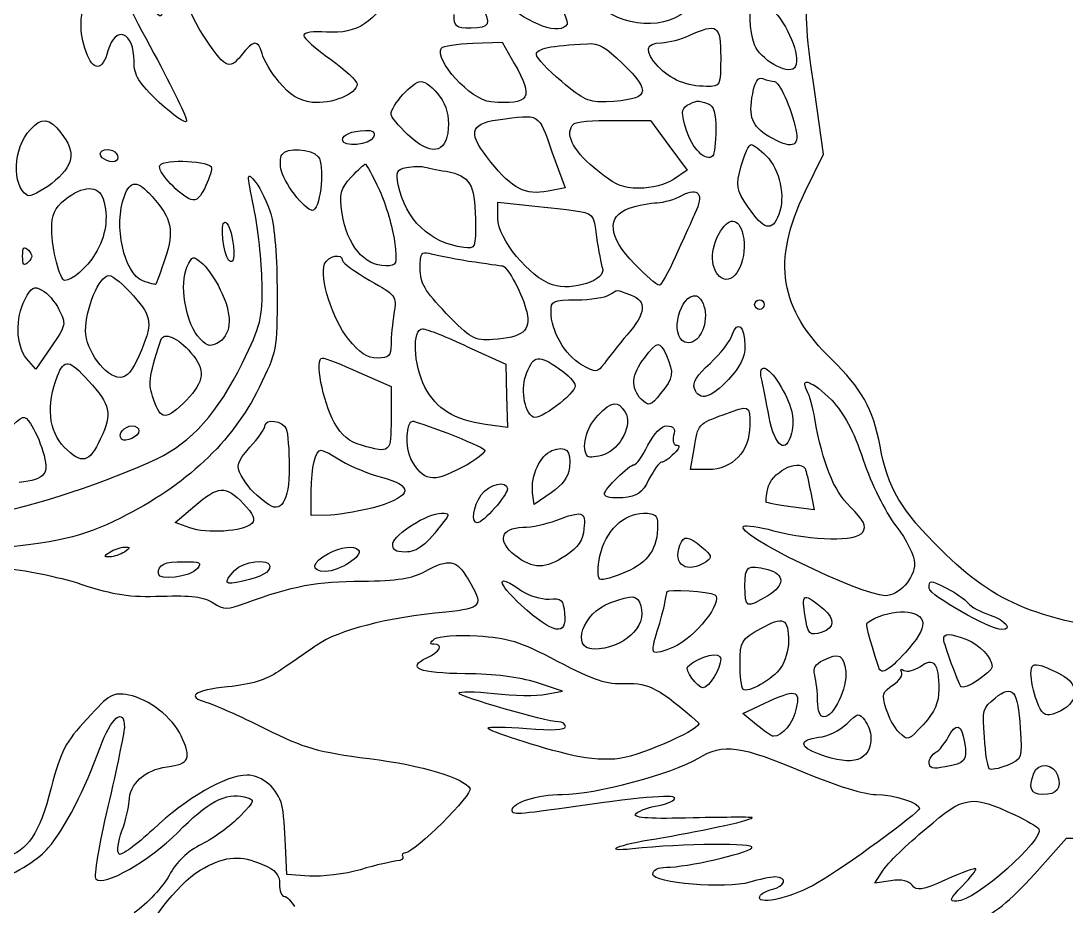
# Model space of a CAD drawing. Extents: x 5 to 315, y 92 to 398.
# Drawn here: x 63.4 to 124.2, y 142.5 to 194 of the extents above; entities that cross this region are included whole.
import ezdxf

# ---------------------------------------------------------------- set-up
doc = ezdxf.new("R2010")
doc.units = 0
doc.layers.get('0').update_dxf_attribs({"linetype": 'CONTINUOUS'})

msp = doc.modelspace()

# ---------------------------------------------------------------- linework, layer by layer
at = {"color": 7}
for points in [[(89.718444, 192.659), (91.411778, 192.715444), (92.117333, 191.473667), (92.117333, 191.473667)], [(104.14, 191.840556), (104.14, 191.840556)], [(98.410889, 191.501889), (98.410889, 191.501889)], [(107.272667, 190.429444), (107.272667, 190.429444)], [(87.771111, 189.582778), (87.771111, 189.582778)], [(103.406222, 189.131222), (103.406222, 189.131222)], [(97.902889, 188.171667), (100.047778, 188.171667), (101.120222, 186.704111), (101.120222, 186.704111)], [(65.729556, 187.437889), (65.729556, 187.437889)], [(83.932889, 187.183889), (83.932889, 187.183889)], [(68.975111, 186.224333), (68.975111, 186.224333)], [(94.318667, 186.337222), (95.080667, 184.248778), (94.092889, 184.051222)], [(94.318667, 186.337222), (94.318667, 186.337222)], [(101.120222, 186.704111), (102.192667, 185.264778), (101.402444, 184.728556)], [(80.715556, 186.055), (80.715556, 186.055)], [(106.792889, 186.111444), (106.792889, 186.111444)], [(74.506667, 185.405889), (74.506667, 185.405889)], [(88.166222, 185.208333), (88.166222, 185.208333)], [(84.271556, 184.107667), (84.271556, 184.107667)], [(68.184889, 183.599667), (68.184889, 183.599667)], [(71.035333, 183.740778), (71.035333, 183.740778)], [(91.157778, 182.470778), (91.157778, 183.402111), (92.794667, 183.232778)], [(77.949778, 182.724778), (77.949778, 182.724778)], [(95.560444, 182.922333), (95.560444, 182.922333)], [(102.644222, 182.753), (102.644222, 182.753)], [(105.438222, 181.511222), (105.438222, 181.511222)], [(75.720222, 181.200778), (75.720222, 181.200778)], [(63.838667, 179.930778), (63.838667, 179.930778)], [(82.126667, 180.015444), (82.126667, 180.015444)], [(89.464444, 179.987222), (89.464444, 179.987222)], [(69.962889, 177.955222), (69.962889, 177.955222)], [(75.127556, 178.068111), (75.127556, 178.068111)], [(98.890667, 178.011667), (98.890667, 178.011667)], [(65.616667, 177.165), (65.616667, 177.165)], [(106.68, 177.447222), (106.68, 177.447222)], [(103.236889, 177.023889), (103.236889, 177.023889)], [(65.165111, 174.991889), (64.262, 173.693667), (63.725778, 174.314556)], [(73.293111, 174.653222), (73.293111, 174.653222)], [(89.408, 174.991889), (91.637556, 173.975889), (91.665778, 172.141444), (91.722222, 170.307), (90.452222, 170.476333)], [(89.408, 174.991889), (89.408, 174.991889)], [(105.551111, 175.048333), (105.551111, 175.048333)], [(100.979111, 174.483889), (100.979111, 174.483889)], [(83.086222, 173.496111), (84.948889, 172.677667), (84.948889, 170.815)], [(83.086222, 173.496111), (83.086222, 173.496111)], [(94.742, 173.721889), (94.742, 173.721889)], [(67.338222, 173.016333), (67.338222, 173.016333)], [(107.526667, 172.875222), (107.526667, 172.875222)], [(110.602889, 171.887444), (110.602889, 171.887444)], [(98.580222, 171.181889), (98.580222, 171.181889)], [(105.833333, 170.419889), (105.833333, 170.419889)], [(70.273333, 170.109444), (70.273333, 170.109444)], [(78.852889, 170.222333), (78.852889, 170.222333)], [(88.250889, 169.968333), (88.250889, 169.968333)], [(101.402444, 169.827222), (101.402444, 169.827222)], [(64.685333, 168.895889), (64.685333, 168.895889)], [(103.434444, 167.851667), (102.390222, 167.851667), (102.587778, 169.065222)], [(82.070222, 168.359667), (82.070222, 168.359667)], [(95.334667, 167.964556), (95.334667, 167.964556)], [(109.050667, 167.908111), (109.050667, 167.908111)], [(91.722222, 166.722778), (91.722222, 166.722778)], [(81.421111, 165.198778), (80.292222, 165.170556), (80.292222, 166.581667)], [(94.262222, 166.497), (93.274444, 165.819667), (93.189778, 166.497)], [(109.361111, 166.609889), (109.586889, 165.509222), (108.232222, 165.678556)], [(73.236667, 164.465), (72.39, 164.775444), (73.518889, 165.735)], [(76.341111, 165.876111), (76.341111, 165.876111)], [(88.025111, 164.831889), (88.025111, 164.831889)], [(96.181333, 164.408556), (96.181333, 164.408556)], [(100.471111, 164.634333), (100.471111, 164.634333)], [(83.058, 163.166778), (83.058, 163.166778)], [(103.039333, 163.336111), (103.039333, 163.336111)], [(69.426667, 163.053889), (69.426667, 163.053889)], [(73.688222, 162.094333), (73.688222, 162.094333)], [(77.893333, 162.235444), (77.893333, 162.235444)], [(106.877556, 162.037889), (106.877556, 162.037889)], [(89.436222, 161.473444), (89.436222, 161.473444)], [(92.540667, 160.796111), (92.540667, 160.796111)], [(117.319778, 160.937222), (117.319778, 160.937222)], [(103.801333, 160.570333), (103.801333, 160.570333)], [(99.483333, 159.921222), (99.483333, 159.921222)], [(110.151333, 159.723667), (110.151333, 159.723667)], [(115.880444, 159.046333), (115.880444, 159.046333)], [(108.091111, 157.832778), (108.091111, 157.832778)], [(118.420444, 157.973889), (118.420444, 157.973889)], [(94.629111, 156.703889), (94.629111, 156.703889)], [(104.14, 156.845), (104.14, 156.845)], [(111.421333, 156.111222), (111.421333, 156.111222)], [(124.121333, 155.829), (124.121333, 155.829)], [(93.98, 154.784778), (94.939556, 154.954111), (93.415556, 155.462111)], [(116.84, 155.067), (116.84, 155.067)], [(106.228444, 153.006778), (105.438222, 153.655889), (106.68, 154.248556)], [(108.542667, 153.966333), (108.542667, 153.966333)], [(121.581333, 152.809222), (121.581333, 152.809222)], [(112.888889, 152.301222), (112.888889, 152.301222)], [(118.335778, 151.990778), (118.335778, 151.990778)], [(109.050667, 150.212778), (109.050667, 150.212778)], [(123.754444, 150.071667), (123.754444, 150.071667)], [(121.270889, 147.757444), (121.270889, 147.757444)], [(80.207556, 144.201444), (78.881111, 144.286111), (78.796444, 145.979444)], [(77.47, 144.878778), (77.47, 144.878778)], [(114.046, 143.919222), (113.114667, 143.778111), (113.594444, 144.540111)]]:
    msp.add_lwpolyline(points, dxfattribs=at)
at = {"color": 1}
for points in [[(109.050667, 184.023), (110.123111, 186.196111), (109.615111, 189.808556)], [(122.399778, 144.314333), (124.262444, 146.402778), (126.322667, 146.402778)]]:
    msp.add_lwpolyline(points, dxfattribs=at)
at = {"color": 7}
for points in [[(67.564, 202.847222), (67.761556, 199.093667), (68.467111, 196.920556), (71.148222, 192.066333)], [(73.970444, 193.195222), (72.982667, 194.747444), (72.136, 197.118111), (70.837778, 201.859444)], [(70.978889, 197.089889), (71.825556, 194.493444), (71.825556, 193.533889), (71.007111, 194.803889)], [(67.197111, 192.151), (66.773778, 193.336333), (66.802, 194.239444), (67.31, 195.876333)], [(85.09, 195.876333), (84.017556, 193.872556), (83.001556, 193.195222), (81.195333, 193.308111)], [(94.488, 195.453), (94.939556, 194.634556), (95.278222, 193.872556), (95.193556, 193.759667)], [(90.198222, 194.916778), (90.790889, 193.759667), (90.706222, 193.533889), (89.605556, 193.533889)], [(95.193556, 193.759667), (94.826667, 193.082333), (92.992222, 193.731444), (91.524667, 195.057889)], [(106.115556, 192.574333), (105.805111, 193.392778), (105.748667, 194.775667), (106.030889, 195.029667)], [(89.605556, 193.533889), (88.702444, 193.533889), (88.617778, 193.618556), (88.617778, 194.324111)], [(107.300889, 194.465222), (108.175778, 193.505667), (108.853111, 191.643), (108.429778, 191.219667)], [(69.991111, 191.586556), (69.991111, 193.336333), (68.918667, 193.759667), (68.467111, 192.207444)], [(102.305556, 193.110556), (103.942444, 193.844333), (104.14, 193.731444), (104.14, 191.840556)], [(76.228222, 191.953444), (75.522667, 191.050333), (75.240444, 191.219667), (73.970444, 193.195222)], [(81.195333, 193.308111), (80.433333, 193.364556), (79.868889, 193.279889), (79.868889, 193.110556)], [(79.868889, 193.110556), (79.868889, 192.969444), (80.574444, 192.320333), (81.421111, 191.727667)], [(100.696889, 192.687222), (101.120222, 192.715444), (101.854, 192.884778), (102.305556, 193.110556)], [(77.441778, 192.066333), (77.216, 192.884778), (76.933778, 192.856556), (76.228222, 191.953444)], [(90.762667, 189.244111), (89.577333, 189.357), (87.460667, 191.671222), (87.884, 192.376778)], [(87.884, 192.376778), (87.968667, 192.489667), (88.787111, 192.630778), (89.718444, 192.659)], [(93.415556, 192.009889), (93.415556, 192.348556), (94.205778, 192.517889), (96.378889, 192.630778)], [(96.378889, 192.630778), (96.999778, 192.687222), (97.479556, 192.405), (98.410889, 191.501889)], [(100.499333, 191.304333), (99.680889, 192.179222), (99.737333, 192.687222), (100.696889, 192.687222)], [(108.429778, 191.219667), (108.006444, 190.796333), (106.426, 191.727667), (106.115556, 192.574333)], [(68.467111, 192.207444), (68.156667, 191.022111), (67.592222, 191.022111), (67.197111, 192.151)], [(71.148222, 192.066333), (72.220667, 190.062556), (73.095556, 188.284556), (73.039111, 188.115222)], [(78.429556, 190.401222), (77.978, 190.965667), (77.526444, 191.699444), (77.441778, 192.066333)], [(81.421111, 191.727667), (82.267778, 191.106778), (82.973333, 190.485889), (82.973333, 190.288333)], [(94.883111, 190.429444), (94.064667, 191.106778), (93.415556, 191.812333), (93.415556, 192.009889)], [(104.14, 191.840556), (104.14, 190.147222), (104.14, 190.147222), (103.321556, 190.147222)], [(71.458667, 189.215889), (70.245111, 190.373), (69.991111, 190.768111), (69.991111, 191.586556)], [(92.117333, 191.473667), (93.302667, 189.498111), (93.020444, 189.046556), (90.762667, 189.244111)], [(98.410889, 191.501889), (100.160667, 189.780333), (100.019556, 189.385222), (97.479556, 189.244111)], [(103.321556, 190.147222), (102.192667, 190.147222), (101.204889, 190.542333), (100.499333, 191.304333)], [(106.002667, 189.723889), (106.143778, 190.457667), (106.313111, 190.711667), (106.595333, 190.598778)], [(106.595333, 190.598778), (106.821111, 190.514111), (107.131556, 190.429444), (107.272667, 190.429444)], [(80.348667, 189.215889), (79.558444, 189.328778), (79.078667, 189.639222), (78.429556, 190.401222)], [(82.973333, 190.288333), (82.973333, 189.695667), (81.477556, 189.103), (80.348667, 189.215889)], [(84.948889, 188.510333), (84.948889, 189.046556), (86.218889, 190.429444), (86.670444, 190.429444)], [(86.670444, 190.429444), (86.952667, 190.429444), (87.432444, 190.062556), (87.771111, 189.582778)], [(97.479556, 189.244111), (96.491778, 189.215889), (96.124889, 189.357), (94.883111, 190.429444)], [(107.272667, 190.429444), (107.554889, 190.429444), (108.232222, 188.933667), (108.514444, 187.635444)], [(87.771111, 189.582778), (88.194444, 188.990111), (88.335556, 188.425667), (88.279111, 187.691889)], [(102.192667, 189.046556), (102.672444, 189.328778), (102.813556, 189.357), (103.406222, 189.131222)], [(106.934, 187.240333), (105.946222, 187.833), (105.748667, 188.369222), (106.002667, 189.723889)], [(73.039111, 188.115222), (72.982667, 187.974111), (72.277111, 188.453889), (71.458667, 189.215889)], [(91.157778, 188.199889), (93.669556, 188.538556), (93.500222, 188.651444), (94.318667, 186.337222)], [(102.136222, 187.635444), (101.825778, 188.595), (101.854, 188.820778), (102.192667, 189.046556)], [(103.406222, 189.131222), (103.744889, 189.018333), (103.857778, 188.566778), (103.857778, 187.635444)], [(63.951556, 187.635444), (64.600667, 188.369222), (65.052222, 188.312778), (65.729556, 187.437889)], [(85.908444, 187.353222), (85.372222, 187.861222), (84.948889, 188.397444), (84.948889, 188.510333)], [(90.762667, 185.744556), (89.408, 187.381444), (89.492667, 187.974111), (91.157778, 188.199889)], [(95.588667, 187.974111), (95.673333, 188.087), (96.717556, 188.171667), (97.902889, 188.171667)], [(63.782222, 183.797222), (62.850889, 184.389889), (62.935556, 186.534778), (63.951556, 187.635444)], [(65.729556, 187.437889), (66.632667, 186.309), (66.491556, 185.518778), (65.193333, 184.502778)], [(82.126667, 187.014556), (82.126667, 187.353222), (82.634667, 187.550778), (83.453111, 187.579)], [(83.453111, 187.579), (83.904667, 187.607222), (84.045778, 187.494333), (83.932889, 187.183889)], [(88.279111, 187.691889), (88.166222, 186.196111), (87.234889, 186.083222), (85.908444, 187.353222)], [(96.774, 185.405889), (95.475778, 186.478333), (95.052444, 187.437889), (95.588667, 187.974111)], [(103.688444, 186.111444), (103.293333, 185.716333), (102.446667, 186.534778), (102.136222, 187.635444)], [(103.857778, 187.635444), (103.857778, 186.901667), (103.773111, 186.196111), (103.688444, 186.111444)], [(108.514444, 187.635444), (108.740222, 186.591222), (108.260444, 186.478333), (106.934, 187.240333)], [(83.932889, 187.183889), (83.735333, 186.732333), (82.126667, 186.591222), (82.126667, 187.014556)], [(68.015556, 186.224333), (68.015556, 186.534778), (68.777556, 186.563), (68.975111, 186.224333)], [(68.975111, 185.829222), (68.749333, 185.603444), (68.015556, 185.913889), (68.015556, 186.224333)], [(68.975111, 186.224333), (69.059778, 186.111444), (69.059778, 185.913889), (68.975111, 185.829222)], [(78.598889, 186.167889), (78.852889, 186.619444), (80.320444, 186.534778), (80.715556, 186.055)], [(105.325333, 185.518778), (105.522889, 186.196111), (105.776889, 186.760556), (105.918, 186.760556)], [(105.918, 186.760556), (106.030889, 186.760556), (106.426, 186.478333), (106.792889, 186.111444)], [(71.486889, 185.547), (71.740889, 185.942111), (74.506667, 185.829222), (74.506667, 185.405889)], [(78.570667, 185.208333), (78.486, 185.575222), (78.486, 186.026778), (78.598889, 186.167889)], [(80.715556, 186.055), (81.082444, 185.603444), (80.884889, 183.232778), (80.433333, 182.950556)], [(82.634667, 184.869667), (83.029778, 185.293), (83.396667, 185.631667), (83.453111, 185.631667)], [(83.453111, 185.631667), (83.509556, 185.631667), (83.876444, 184.954333), (84.271556, 184.107667)], [(94.092889, 184.051222), (92.766444, 183.797222), (92.004444, 184.192333), (90.762667, 185.744556)], [(106.792889, 186.111444), (107.583111, 185.321222), (107.921778, 183.712556), (107.526667, 182.696556)], [(73.152, 183.627889), (72.418222, 184.023), (71.317556, 185.264778), (71.486889, 185.547)], [(74.506667, 185.405889), (74.506667, 185.208333), (74.309111, 184.672111), (74.083333, 184.192333)], [(76.962, 183.091667), (76.538667, 185.180111), (76.538667, 185.208333), (77.074889, 184.559222)], [(80.433333, 182.950556), (80.122889, 182.753), (78.796444, 184.361667), (78.570667, 185.208333)], [(85.372222, 184.418111), (85.231111, 185.180111), (85.287556, 185.321222), (85.852, 185.434111)], [(85.852, 185.434111), (86.218889, 185.490556), (86.642222, 185.518778), (86.839778, 185.462333)], [(86.839778, 185.462333), (87.009111, 185.434111), (87.601778, 185.293), (88.166222, 185.208333)], [(88.166222, 185.208333), (89.549111, 184.926111), (89.831333, 184.474556), (89.859556, 182.442556)], [(99.398667, 184.220556), (98.382667, 184.220556), (97.959333, 184.418111), (96.774, 185.405889)], [(105.748667, 183.119889), (105.043111, 184.164111), (105.014889, 184.333444), (105.325333, 185.518778)], [(65.193333, 184.502778), (64.572444, 184.023), (63.923333, 183.712556), (63.782222, 183.797222)], [(65.983556, 183.571444), (66.999556, 184.389889), (67.930889, 184.418111), (68.184889, 183.599667)], [(69.426667, 183.769), (69.765333, 184.700333), (70.188667, 184.700333), (71.035333, 183.740778)], [(77.074889, 184.559222), (77.357111, 184.192333), (77.752222, 183.345667), (77.949778, 182.724778)], [(82.098444, 182.753), (81.929111, 183.938333), (81.985556, 184.164111), (82.634667, 184.869667)], [(89.182222, 180.777444), (87.206667, 181.031444), (85.795556, 182.386111), (85.372222, 184.418111)], [(101.402444, 184.728556), (100.950889, 184.446333), (100.104222, 184.220556), (99.398667, 184.220556)], [(70.499111, 178.830111), (69.398444, 179.253444), (68.777556, 182.075667), (69.426667, 183.769)], [(74.083333, 184.192333), (73.744667, 183.543222), (73.547111, 183.430333), (73.152, 183.627889)], [(84.271556, 184.107667), (84.666667, 183.261), (85.033556, 181.934556), (85.146444, 181.144333)], [(100.442889, 183.373889), (100.838, 183.402111), (101.487111, 183.571444), (101.882222, 183.797222)], [(101.882222, 183.797222), (102.87, 184.333444), (103.180444, 183.881889), (102.644222, 182.753)], [(65.193333, 181.793444), (65.193333, 182.696556), (65.362667, 183.063444), (65.983556, 183.571444)], [(68.184889, 183.599667), (68.523556, 182.527222), (68.354222, 181.426556), (67.733333, 180.410556)], [(71.035333, 183.740778), (72.192444, 182.442556), (72.333556, 181.765222), (71.797333, 180.156556)], [(92.794667, 183.232778), (93.669556, 183.148111), (94.939556, 183.007), (95.560444, 182.922333)], [(98.806, 183.063444), (99.314, 183.232778), (100.047778, 183.373889), (100.442889, 183.373889)], [(77.441778, 178.717222), (77.413556, 179.959), (77.216, 181.934556), (76.962, 183.091667)], [(77.949778, 182.724778), (78.175556, 182.047444), (78.316667, 180.071889), (78.316667, 178.124556)], [(84.638444, 179.705), (83.396667, 179.705), (82.380667, 180.918556), (82.098444, 182.753)], [(95.560444, 182.922333), (96.717556, 182.781222), (96.745778, 182.781222), (96.915111, 181.370111)], [(99.116444, 179.817889), (97.592444, 181.398333), (97.479556, 182.583667), (98.806, 183.063444)], [(102.644222, 182.753), (102.418444, 182.245), (101.882222, 181.087889), (101.487111, 180.213)], [(104.027111, 181.539444), (104.591556, 182.583667), (105.184222, 182.555444), (105.438222, 181.511222)], [(107.526667, 182.696556), (107.131556, 181.652333), (106.623556, 181.793444), (105.748667, 183.119889)], [(75.494444, 180.043667), (75.184, 180.354111), (74.986444, 182.245), (75.268667, 182.245)], [(75.268667, 182.245), (75.438, 182.245), (75.635556, 181.765222), (75.720222, 181.200778)], [(89.859556, 182.442556), (89.887778, 180.721), (89.859556, 180.692778), (89.182222, 180.777444)], [(94.346889, 178.604333), (93.020444, 179.027667), (91.157778, 181.285444), (91.157778, 182.470778)], [(65.955333, 178.858333), (65.673111, 178.858333), (65.193333, 180.692778), (65.193333, 181.793444)], [(96.915111, 181.370111), (97.028, 180.608111), (97.169111, 179.789667), (97.253778, 179.563889)], [(104.309333, 178.943), (103.603778, 179.225222), (103.434444, 180.467), (104.027111, 181.539444)], [(105.438222, 181.511222), (105.748667, 180.269444), (105.043111, 178.660778), (104.309333, 178.943)], [(63.5, 180.269444), (63.5, 180.805667), (63.584667, 180.862111), (63.838667, 180.608111)], [(75.720222, 181.200778), (75.889556, 180.184778), (75.804889, 179.733222), (75.494444, 180.043667)], [(85.146444, 181.144333), (85.315778, 179.761444), (85.287556, 179.705), (84.638444, 179.705)], [(63.838667, 179.930778), (63.584667, 179.676778), (63.5, 179.733222), (63.5, 180.269444)], [(63.838667, 180.608111), (64.092667, 180.354111), (64.092667, 180.184778), (63.838667, 179.930778)], [(67.733333, 180.410556), (67.197111, 179.563889), (66.406889, 178.858333), (65.955333, 178.858333)], [(71.797333, 180.156556), (71.543333, 179.366333), (71.289333, 178.689), (71.261111, 178.632556)], [(73.067333, 179.620333), (73.406, 180.325889), (73.406, 180.325889), (73.998667, 179.817889)], [(81.082444, 179.817889), (81.28, 180.297667), (82.126667, 180.467), (82.126667, 180.015444)], [(86.642222, 179.563889), (86.642222, 180.410556), (86.726889, 180.551667), (87.150222, 180.438778)], [(87.150222, 180.438778), (87.404222, 180.354111), (88.448444, 180.156556), (89.464444, 179.987222)], [(101.487111, 180.213), (101.092, 179.309889), (100.668667, 178.576111), (100.555778, 178.576111)], [(73.688222, 175.641), (72.954444, 176.572333), (72.644, 178.660778), (73.067333, 179.620333)], [(73.998667, 179.817889), (74.309111, 179.507444), (74.845333, 178.717222), (75.127556, 178.068111)], [(82.465333, 175.443444), (81.534, 176.600556), (80.772, 178.999444), (81.082444, 179.817889)], [(82.126667, 180.015444), (82.126667, 179.874333), (82.832222, 179.366333), (83.707111, 178.858333)], [(88.166222, 176.939222), (86.896222, 178.265667), (86.642222, 178.689), (86.642222, 179.563889)], [(89.464444, 179.987222), (90.480444, 179.846111), (91.355333, 179.705), (91.44, 179.705)], [(91.44, 179.705), (91.722222, 179.705), (92.653556, 177.955222), (92.851111, 177.023889)], [(97.253778, 179.563889), (97.507778, 178.886556), (95.504, 178.209222), (94.346889, 178.604333)], [(100.555778, 178.576111), (100.414667, 178.576111), (99.793778, 179.140556), (99.116444, 179.817889)], [(67.168889, 175.923222), (67.168889, 177.221444), (67.959111, 179.140556), (68.523556, 179.140556)], [(68.523556, 179.140556), (68.749333, 179.140556), (69.398444, 178.604333), (69.962889, 177.955222)], [(63.641111, 177.757667), (64.008, 178.463222), (64.177333, 178.547889), (64.628889, 178.293889)], [(64.628889, 178.293889), (64.939333, 178.124556), (65.390889, 177.616556), (65.616667, 177.165)], [(71.261111, 178.632556), (71.232889, 178.604333), (70.894222, 178.689), (70.499111, 178.830111)], [(76.284667, 174.032333), (77.385333, 176.290111), (77.47, 176.600556), (77.441778, 178.717222)], [(83.707111, 178.858333), (85.259333, 177.983444), (85.287556, 177.955222), (85.118222, 176.939222)], [(97.648889, 178.011667), (98.156889, 178.350333), (98.044, 178.350333), (98.890667, 178.011667)], [(63.725778, 174.314556), (63.104889, 175.104778), (63.076667, 176.628778), (63.641111, 177.757667)], [(69.962889, 177.955222), (71.063556, 176.685222), (71.091778, 176.374778), (70.273333, 174.455667)], [(75.127556, 178.068111), (75.748444, 176.685222), (75.635556, 175.641), (74.817111, 175.189444)], [(78.316667, 178.124556), (78.316667, 174.794333), (78.288444, 174.709667), (77.272444, 172.621222)], [(94.262222, 177.023889), (94.262222, 177.673), (94.346889, 177.729444), (95.758, 177.729444)], [(95.758, 177.729444), (96.548222, 177.729444), (97.423111, 177.870556), (97.648889, 178.011667)], [(98.890667, 178.011667), (99.878444, 177.644778), (99.793778, 176.967444), (98.693111, 175.697444)], [(102.051556, 175.274111), (101.148444, 175.612778), (101.769333, 178.124556), (102.728889, 177.955222)], [(102.728889, 177.955222), (102.954667, 177.898778), (103.180444, 177.503667), (103.236889, 177.023889)], [(106.115556, 177.447222), (106.115556, 177.616556), (106.256667, 177.729444), (106.397778, 177.729444)], [(106.397778, 177.729444), (106.567111, 177.729444), (106.68, 177.616556), (106.68, 177.447222)], [(65.616667, 177.165), (66.04, 176.346556), (66.04, 176.261889), (65.165111, 174.991889)], [(106.397778, 177.165), (106.256667, 177.165), (106.115556, 177.306111), (106.115556, 177.447222)], [(106.68, 177.447222), (106.68, 177.306111), (106.567111, 177.165), (106.397778, 177.165)], [(85.118222, 176.939222), (85.033556, 176.374778), (84.948889, 175.556333), (84.948889, 175.133)], [(90.875556, 175.415222), (89.774889, 175.358778), (89.577333, 175.471667), (88.166222, 176.939222)], [(92.851111, 177.023889), (93.105111, 175.923222), (92.625333, 175.528111), (90.875556, 175.415222)], [(96.040222, 173.947667), (95.080667, 174.512111), (94.262222, 175.923222), (94.262222, 177.023889)], [(103.236889, 177.023889), (103.349778, 175.979667), (102.700667, 175.020111), (102.051556, 175.274111)], [(104.817333, 175.697444), (105.099556, 176.572333), (105.551111, 176.205444), (105.551111, 175.048333)], [(69.172667, 173.213889), (68.326, 173.213889), (67.168889, 174.794333), (67.168889, 175.923222)], [(71.543333, 175.387), (71.712667, 175.895), (72.559333, 175.528111), (73.293111, 174.653222)], [(86.924444, 172.649444), (86.247111, 173.975889), (86.162444, 176.036111), (86.783333, 176.036111)], [(86.783333, 176.036111), (87.009111, 176.036111), (88.194444, 175.584556), (89.408, 174.991889)], [(71.12, 171.943889), (70.809556, 172.903444), (70.809556, 173.072778), (71.543333, 175.387)], [(74.817111, 175.189444), (74.365556, 174.963667), (74.168, 175.048333), (73.688222, 175.641)], [(84.158667, 174.342778), (83.566, 174.342778), (83.114444, 174.625), (82.465333, 175.443444)], [(98.693111, 175.697444), (98.213333, 175.104778), (97.592444, 174.371), (97.366667, 174.032333)], [(99.709111, 174.342778), (100.471111, 175.358778), (100.584, 175.358778), (100.979111, 174.483889)], [(103.519111, 174.032333), (104.14, 174.596778), (104.704444, 175.330556), (104.817333, 175.697444)], [(73.293111, 174.653222), (74.168, 173.637222), (74.083333, 172.988111), (73.039111, 171.887444)], [(84.948889, 175.133), (84.948889, 174.455667), (84.836, 174.342778), (84.158667, 174.342778)], [(105.551111, 175.048333), (105.551111, 174.371), (105.297111, 173.834778), (104.591556, 173.101)], [(65.532, 173.298556), (65.927111, 174.314556), (66.209333, 174.258111), (67.338222, 173.016333)], [(70.273333, 174.455667), (69.906444, 173.609), (69.567778, 173.213889), (69.172667, 173.213889)], [(71.345778, 168.500778), (73.264889, 169.375667), (74.93, 171.238333), (76.284667, 174.032333)], [(81.646889, 170.589222), (80.969556, 171.802778), (80.489778, 174.342778), (80.941333, 174.342778)], [(80.941333, 174.342778), (81.110667, 174.342778), (82.070222, 173.975889), (83.086222, 173.496111)], [(92.851111, 173.496111), (93.274444, 174.512111), (93.528444, 174.540333), (94.742, 173.721889)], [(97.366667, 174.032333), (96.943333, 173.467889), (96.915111, 173.467889), (96.040222, 173.947667)], [(99.511556, 171.943889), (98.890667, 172.593), (98.947111, 173.411444), (99.709111, 174.342778)], [(100.979111, 174.483889), (101.430667, 173.467889), (101.402444, 173.185667), (100.640444, 172.282556)], [(102.616, 172.564778), (102.474889, 172.903444), (102.757111, 173.355), (103.519111, 174.032333)], [(106.510667, 173.157444), (106.313111, 174.060556), (106.877556, 173.919444), (107.526667, 172.875222)], [(93.218, 170.899667), (92.681778, 171.238333), (92.484222, 172.621222), (92.851111, 173.496111)], [(94.742, 173.721889), (95.25, 173.355), (95.673333, 172.931667), (95.673333, 172.734111)], [(65.927111, 169.149889), (65.024, 170.081222), (64.854667, 171.605222), (65.532, 173.298556)], [(67.338222, 173.016333), (68.636444, 171.605222), (68.721111, 171.125444), (68.043778, 169.657889)], [(104.591556, 173.101), (103.575556, 172.000333), (102.898222, 171.802778), (102.616, 172.564778)], [(106.962222, 170.899667), (106.792889, 171.774556), (106.595333, 172.790556), (106.510667, 173.157444)], [(107.526667, 172.875222), (108.260444, 171.661667), (108.486222, 170.843222), (108.260444, 169.968333)], [(109.163556, 172.451889), (108.712, 173.298556), (109.502222, 172.988111), (110.602889, 171.887444)], [(77.272444, 172.621222), (75.692, 169.432111), (73.010889, 166.920333), (69.200889, 165.029444)], [(90.452222, 170.476333), (88.617778, 170.730333), (87.573556, 171.379444), (86.924444, 172.649444)], [(95.673333, 172.734111), (95.673333, 172.254333), (93.584889, 170.673889), (93.218, 170.899667)], [(100.640444, 172.282556), (100.047778, 171.520556), (99.963111, 171.520556), (99.511556, 171.943889)], [(109.615111, 170.815), (109.530444, 171.435889), (109.304667, 172.169667), (109.163556, 172.451889)], [(73.039111, 171.887444), (71.882, 170.702111), (71.515111, 170.702111), (71.12, 171.943889)], [(96.999778, 171.012556), (97.818222, 171.859222), (98.156889, 171.887444), (98.580222, 171.181889)], [(104.281111, 171.040778), (105.861556, 171.633444), (105.833333, 171.633444), (105.833333, 170.419889)], [(110.602889, 171.887444), (111.336667, 171.097222), (111.872889, 170.137667), (112.437333, 168.416111)], [(62.681556, 170.194111), (63.528222, 171.040778), (63.584667, 171.040778), (63.951556, 170.532778)], [(96.407111, 168.613667), (95.983778, 169.037), (96.294222, 170.278778), (96.999778, 171.012556)], [(98.580222, 171.181889), (99.031778, 170.504556), (98.298, 169.065222), (97.366667, 168.726556)], [(102.587778, 169.065222), (102.813556, 170.504556), (102.87, 170.532778), (104.281111, 171.040778)], [(63.951556, 170.532778), (64.177333, 170.222333), (64.516, 169.488556), (64.685333, 168.895889)], [(69.257333, 169.629667), (69.003333, 169.883667), (69.426667, 170.391667), (69.878222, 170.391667)], [(69.878222, 170.391667), (70.104, 170.391667), (70.273333, 170.250556), (70.273333, 170.109444)], [(76.736222, 169.149889), (77.216, 169.686111), (77.611111, 170.250556), (77.611111, 170.391667)], [(77.611111, 170.391667), (77.611111, 170.843222), (78.655333, 170.702111), (78.852889, 170.222333)], [(83.227333, 169.262778), (82.521778, 169.460333), (82.070222, 169.827222), (81.646889, 170.589222)], [(84.948889, 170.815), (84.948889, 168.811222), (84.920667, 168.783), (83.227333, 169.262778)], [(86.106, 168.472556), (85.767333, 169.093444), (85.823778, 170.673889), (86.218889, 170.673889)], [(86.218889, 170.673889), (86.275333, 170.673889), (87.206667, 170.363444), (88.250889, 169.968333)], [(99.906667, 169.262778), (100.273556, 169.968333), (100.668667, 170.391667), (101.007333, 170.391667)], [(101.007333, 170.391667), (101.402444, 170.391667), (101.515333, 170.250556), (101.402444, 169.827222)], [(105.833333, 170.419889), (105.833333, 168.924111), (104.817333, 167.851667), (103.434444, 167.851667)], [(108.260444, 169.968333), (107.95, 168.698333), (107.300889, 169.149889), (106.962222, 170.899667)], [(111.675333, 165.678556), (110.687556, 166.666333), (110.094889, 168.190333), (109.615111, 170.815)], [(70.273333, 170.109444), (70.273333, 169.770778), (69.483111, 169.403889), (69.257333, 169.629667)], [(78.852889, 170.222333), (78.937556, 169.968333), (79.022222, 168.980556), (79.022222, 167.992778)], [(88.250889, 169.968333), (89.323333, 169.545), (90.282889, 169.121667), (90.395778, 169.008778)], [(101.402444, 169.827222), (101.317778, 169.488556), (101.402444, 169.262778), (101.6, 169.262778)], [(68.043778, 169.657889), (67.366444, 168.218556), (66.971333, 168.133889), (65.927111, 169.149889)], [(94.318667, 168.952333), (95.137111, 169.262778), (95.447556, 168.980556), (95.334667, 167.964556)], [(99.116444, 168.133889), (99.229333, 168.133889), (99.596222, 168.641889), (99.906667, 169.262778)], [(101.6, 169.262778), (101.797556, 169.262778), (101.712889, 169.065222), (101.430667, 168.783)], [(64.685333, 168.895889), (65.080444, 167.597667), (64.854667, 167.287222), (63.302444, 167.089667)], [(76.228222, 167.513), (75.917778, 168.077444), (75.974222, 168.275), (76.736222, 169.149889)], [(80.292222, 166.581667), (80.320444, 168.021), (80.546222, 168.980556), (80.884889, 168.980556)], [(80.884889, 168.980556), (80.997778, 168.980556), (81.534, 168.698333), (82.070222, 168.359667)], [(90.395778, 169.008778), (90.508667, 168.895889), (89.916, 168.416111), (89.069333, 167.964556)], [(93.189778, 166.497), (93.076889, 167.513), (93.613111, 168.670111), (94.318667, 168.952333)], [(97.366667, 168.726556), (96.915111, 168.585444), (96.491778, 168.529), (96.407111, 168.613667)], [(101.430667, 168.783), (101.148444, 168.500778), (100.838, 168.275), (100.696889, 168.275)], [(62.201778, 165.424556), (63.782222, 165.593889), (68.58, 167.174333), (71.345778, 168.500778)], [(79.022222, 167.992778), (79.022222, 165.960778), (78.542444, 165.227), (77.695778, 165.904333)], [(82.070222, 168.359667), (82.634667, 168.021), (83.650667, 167.597667), (84.384444, 167.400111)], [(89.069333, 167.964556), (87.347778, 167.061444), (86.839778, 167.146111), (86.106, 168.472556)], [(95.334667, 167.964556), (95.278222, 167.428333), (94.939556, 166.948556), (94.262222, 166.497)], [(97.366667, 166.412333), (97.366667, 166.722778), (98.806, 168.133889), (99.116444, 168.133889)], [(100.696889, 168.275), (100.584, 168.275), (100.245333, 167.823444), (99.963111, 167.287222)], [(106.877556, 166.722778), (107.046889, 167.654111), (108.655556, 168.529), (109.050667, 167.908111)], [(112.437333, 168.416111), (112.917111, 167.005), (113.707333, 165.424556), (114.328222, 164.577889)], [(77.695778, 165.904333), (76.820889, 166.581667), (76.595111, 166.863889), (76.228222, 167.513)], [(84.384444, 167.400111), (86.275333, 166.920333), (86.190667, 166.327667), (84.186889, 165.706778)], [(109.050667, 167.908111), (109.107111, 167.795222), (109.248222, 167.202556), (109.361111, 166.609889)], [(73.518889, 165.735), (74.901778, 166.920333), (75.325111, 166.948556), (76.341111, 165.876111)], [(91.722222, 166.722778), (91.722222, 166.355889), (90.311111, 164.747222), (89.972444, 164.747222)], [(90.198222, 166.384111), (90.621556, 167.005), (91.722222, 167.259), (91.722222, 166.722778)], [(99.963111, 167.287222), (99.568, 166.468778), (99.314, 166.299444), (98.439111, 166.214778)], [(106.792889, 165.960778), (106.764667, 165.989), (106.792889, 166.327667), (106.877556, 166.722778)], [(89.972444, 164.747222), (89.605556, 164.747222), (89.718444, 165.706778), (90.198222, 166.384111)], [(98.439111, 166.214778), (97.846444, 166.158333), (97.366667, 166.243), (97.366667, 166.412333)], [(76.341111, 165.876111), (76.933778, 165.255222), (77.074889, 164.944778), (76.849111, 164.719)], [(84.186889, 165.706778), (83.283778, 165.452778), (82.042, 165.227), (81.421111, 165.198778)], [(108.232222, 165.678556), (107.470222, 165.791444), (106.821111, 165.904333), (106.792889, 165.960778)], [(112.409111, 164.211), (112.634889, 164.577889), (112.493778, 164.888333), (111.675333, 165.678556)], [(69.200889, 165.029444), (66.914889, 163.900556), (65.588444, 163.590111), (61.185778, 163.195)], [(85.061778, 163.561889), (85.146444, 164.098111), (87.065556, 165.311667), (87.884, 165.311667)], [(87.884, 165.311667), (88.335556, 165.311667), (88.363778, 165.255222), (88.025111, 164.831889)], [(94.544444, 164.888333), (96.096667, 165.481), (96.294222, 165.424556), (96.181333, 164.408556)], [(97.112667, 162.828111), (97.423111, 164.267444), (98.495556, 165.311667), (99.652667, 165.311667)], [(99.652667, 165.311667), (100.33, 165.311667), (100.471111, 165.198778), (100.471111, 164.634333)], [(76.849111, 164.719), (76.369333, 164.239222), (74.196222, 164.098111), (73.236667, 164.465)], [(88.025111, 164.831889), (86.980889, 163.449), (86.501111, 163.053889), (85.767333, 163.053889)], [(92.173778, 162.856333), (91.101333, 163.703), (91.327111, 164.465), (92.625333, 164.493222)], [(92.625333, 164.493222), (93.133333, 164.493222), (94.008222, 164.690778), (94.544444, 164.888333)], [(96.181333, 164.408556), (96.124889, 163.731222), (95.842667, 163.336111), (95.137111, 162.856333)], [(100.471111, 164.634333), (100.471111, 163.251444), (99.934889, 162.461222), (98.636667, 161.896778)], [(113.707333, 160.513889), (112.324444, 160.513889), (104.845556, 164.154556), (105.466444, 164.549667)], [(105.466444, 164.549667), (105.579333, 164.634333), (106.369556, 164.521444), (107.216222, 164.295667)], [(107.216222, 164.295667), (109.530444, 163.703), (112.042222, 163.646556), (112.409111, 164.211)], [(114.328222, 164.577889), (114.977333, 163.759444), (115.428889, 162.828111), (115.428889, 162.404778)], [(101.769333, 163.449), (101.995111, 164.041667), (102.249111, 164.013444), (103.039333, 163.336111)], [(68.58, 163.053889), (68.805778, 163.195), (69.200889, 163.336111), (69.426667, 163.336111)], [(69.426667, 163.336111), (69.793556, 163.336111), (69.793556, 163.307889), (69.426667, 163.053889)], [(83.058, 163.166778), (83.368444, 162.856333), (81.929111, 161.925), (81.138889, 161.925)], [(81.308222, 162.969222), (82.042, 163.364333), (82.775778, 163.449), (83.058, 163.166778)], [(85.767333, 163.053889), (85.202889, 163.053889), (85.005333, 163.166778), (85.061778, 163.561889)], [(103.293333, 162.489444), (102.192667, 161.755667), (101.317778, 162.291889), (101.769333, 163.449)], [(103.039333, 163.336111), (103.632, 162.856333), (103.660222, 162.743444), (103.293333, 162.489444)], [(68.58, 162.771667), (68.213111, 162.771667), (68.213111, 162.799889), (68.58, 163.053889)], [(69.426667, 163.053889), (69.200889, 162.912778), (68.805778, 162.771667), (68.58, 162.771667)], [(71.402222, 161.783889), (71.402222, 162.348333), (71.740889, 162.489444), (72.898, 162.489444)], [(72.898, 162.489444), (73.829333, 162.489444), (73.942222, 162.433), (73.688222, 162.094333)], [(75.833111, 161.981444), (76.312889, 162.517667), (77.893333, 162.687), (77.893333, 162.235444)], [(81.138889, 161.925), (80.235778, 161.925), (80.320444, 162.461222), (81.308222, 162.969222)], [(86.924444, 161.925), (88.335556, 162.687), (88.758889, 162.630556), (89.436222, 161.473444)], [(95.137111, 162.856333), (93.923556, 162.037889), (93.218, 162.037889), (92.173778, 162.856333)], [(97.112667, 161.473444), (96.971556, 161.586333), (96.971556, 162.150778), (97.112667, 162.828111)], [(62.314667, 162.122556), (63.528222, 162.037889), (65.560222, 161.614556), (66.886667, 161.191222)], [(73.688222, 162.094333), (73.264889, 161.586333), (71.402222, 161.360556), (71.402222, 161.783889)], [(76.312889, 161.360556), (75.240444, 161.106556), (75.155778, 161.219444), (75.833111, 161.981444)], [(77.893333, 162.235444), (77.893333, 161.868556), (77.441778, 161.614556), (76.312889, 161.360556)], [(83.255556, 161.360556), (85.344, 161.388778), (86.162444, 161.501667), (86.924444, 161.925)], [(92.540667, 159.949444), (91.044889, 161.304111), (91.044889, 161.896778), (92.540667, 160.796111)], [(98.636667, 161.896778), (97.931111, 161.586333), (97.253778, 161.388778), (97.112667, 161.473444)], [(105.551111, 161.078333), (105.551111, 162.235444), (105.692222, 162.348333), (106.877556, 162.037889)], [(106.877556, 162.037889), (107.893556, 161.755667), (107.893556, 161.106556), (106.877556, 160.513889)], [(115.428889, 162.404778), (115.428889, 161.501667), (114.525778, 160.513889), (113.707333, 160.513889)], [(76.510444, 160.090556), (79.163333, 161.078333), (80.687333, 161.360556), (83.255556, 161.360556)], [(89.436222, 161.473444), (90.367556, 159.921222), (90.254667, 159.780111), (88.138, 159.554333)], [(116.275556, 160.937222), (116.275556, 161.445222), (116.275556, 161.445222), (117.319778, 160.937222)], [(66.886667, 161.191222), (68.862222, 160.542111), (69.708889, 160.429222), (71.599778, 160.485667)], [(92.540667, 160.796111), (92.992222, 160.513889), (93.697778, 160.288111), (94.149333, 160.316333)], [(100.894444, 160.090556), (100.950889, 160.401), (101.007333, 160.683222), (101.007333, 160.739667)], [(101.007333, 160.739667), (101.063778, 160.909), (103.462667, 160.767889), (103.801333, 160.570333)], [(106.877556, 160.513889), (105.635778, 159.751889), (105.551111, 159.780111), (105.551111, 161.078333)], [(109.022444, 159.526111), (108.853111, 160.655), (108.994222, 160.683222), (110.151333, 159.723667)], [(120.508889, 158.538333), (119.831556, 158.538333), (116.275556, 160.542111), (116.275556, 160.937222)], [(117.319778, 160.937222), (117.799556, 160.683222), (118.335778, 160.316333), (118.533333, 160.090556)], [(71.599778, 160.485667), (73.321333, 160.542111), (74.055111, 160.457444), (74.591333, 160.090556)], [(74.591333, 160.090556), (75.240444, 159.695444), (75.381556, 159.695444), (76.510444, 160.090556)], [(94.149333, 160.316333), (94.883111, 160.372778), (94.967778, 160.288111), (95.052444, 159.469667)], [(96.745778, 157.409444), (95.391111, 157.409444), (96.124889, 159.526111), (97.677111, 160.090556)], [(97.677111, 160.090556), (99.06, 160.598556), (99.285778, 160.570333), (99.483333, 159.921222)], [(100.442889, 158.453667), (100.640444, 159.046333), (100.838, 159.780111), (100.894444, 160.090556)], [(103.801333, 160.570333), (104.337556, 160.203444), (102.616, 158.030333), (101.402444, 157.522333)], [(118.533333, 160.090556), (118.702667, 159.864778), (119.295333, 159.554333), (119.831556, 159.385)], [(88.138, 159.554333), (84.723111, 159.243889), (81.872667, 158.510111), (80.630889, 157.635222)], [(95.052444, 159.469667), (95.193556, 158.115), (94.403333, 158.256111), (92.540667, 159.949444)], [(99.483333, 159.921222), (99.878444, 158.707667), (98.467333, 157.409444), (96.745778, 157.409444)], [(110.038444, 158.397222), (109.304667, 158.143222), (109.22, 158.227889), (109.022444, 159.526111)], [(110.151333, 159.723667), (110.800444, 159.159222), (110.772222, 158.623), (110.038444, 158.397222)], [(112.663111, 158.933444), (113.820222, 159.723667), (115.626444, 159.808333), (115.880444, 159.046333)], [(106.482444, 158.594778), (107.780667, 159.356778), (108.091111, 159.215667), (108.091111, 157.832778)], [(113.340444, 156.337), (112.747778, 158.171444), (112.578444, 158.877), (112.663111, 158.933444)], [(115.880444, 159.046333), (115.993333, 158.707667), (115.739333, 158.171444), (115.118444, 157.465889)], [(119.831556, 159.385), (120.734667, 159.074556), (121.158, 158.538333), (120.508889, 158.538333)], [(87.488889, 158.002111), (87.714667, 158.171444), (88.815333, 158.227889), (89.972444, 158.171444)], [(100.245333, 157.240111), (100.160667, 157.324778), (100.245333, 157.889222), (100.442889, 158.453667)], [(105.268889, 156.591), (105.268889, 157.861), (105.325333, 157.973889), (106.482444, 158.594778)], [(117.122222, 157.973889), (117.122222, 158.340778), (117.460889, 158.340778), (118.420444, 157.973889)], [(80.630889, 157.635222), (79.981778, 157.183667), (78.994, 156.506333), (78.401333, 156.111222)], [(87.037333, 156.901444), (87.799333, 157.240111), (88.025111, 157.691667), (87.432444, 157.691667)], [(87.432444, 157.691667), (87.178444, 157.691667), (87.206667, 157.804556), (87.488889, 158.002111)], [(89.972444, 158.171444), (91.778667, 158.058556), (92.371333, 157.889222), (94.629111, 156.703889)], [(108.091111, 157.832778), (108.091111, 157.353), (107.893556, 156.675667), (107.639556, 156.337)], [(118.138222, 155.208111), (117.968889, 155.433889), (117.122222, 157.719889), (117.122222, 157.973889)], [(118.420444, 157.973889), (119.238889, 157.663444), (119.916222, 156.929667), (119.944444, 156.365222)], [(101.402444, 157.522333), (100.866222, 157.268333), (100.33, 157.155444), (100.245333, 157.240111)], [(102.220889, 156.393444), (102.982889, 157.042556), (104.14, 157.296556), (104.14, 156.845)], [(110.123111, 156.760333), (111.026222, 157.211889), (111.308444, 157.070778), (111.421333, 156.111222)], [(115.118444, 157.465889), (113.989556, 156.167667), (113.481556, 155.857222), (113.340444, 156.337)], [(89.266889, 155.970111), (86.585778, 155.998333), (85.795556, 156.308778), (87.037333, 156.901444)], [(94.629111, 156.703889), (96.802222, 155.575), (97.451333, 155.349222), (98.608444, 155.405667)], [(103.124, 155.151667), (102.785333, 155.151667), (101.995111, 156.224111), (102.220889, 156.393444)], [(104.14, 156.845), (104.14, 156.280556), (103.462667, 155.151667), (103.124, 155.151667)], [(105.438222, 155.067), (105.353556, 155.179889), (105.268889, 155.857222), (105.268889, 156.591)], [(109.615111, 155.885444), (109.502222, 156.308778), (109.643333, 156.534556), (110.123111, 156.760333)], [(114.808, 156.167667), (115.005556, 156.054778), (115.428889, 156.167667), (115.767556, 156.393444)], [(115.767556, 156.393444), (116.529556, 156.957889), (116.84, 156.591), (116.84, 155.067)], [(122.202222, 155.970111), (122.202222, 156.506333), (122.315111, 156.562778), (122.851333, 156.421667)], [(122.851333, 156.421667), (123.19, 156.308778), (123.754444, 156.054778), (124.121333, 155.829)], [(78.401333, 156.111222), (77.667556, 155.603222), (76.820889, 155.349222), (75.438, 155.208111)], [(93.415556, 155.462111), (92.399556, 155.772556), (90.960222, 155.970111), (89.266889, 155.970111)], [(107.639556, 156.337), (107.159778, 155.631444), (105.720444, 154.813), (105.438222, 155.067)], [(109.784444, 154.389667), (109.784444, 154.869444), (109.699778, 155.546778), (109.615111, 155.885444)], [(111.421333, 156.111222), (111.534222, 155.179889), (110.715778, 153.458333), (110.151333, 153.458333)], [(114.187111, 155.321), (114.554, 155.575), (114.779778, 155.913667), (114.666889, 156.083)], [(114.666889, 156.083), (114.582222, 156.252333), (114.638667, 156.280556), (114.808, 156.167667)], [(119.944444, 156.365222), (119.944444, 156.054778), (118.279333, 154.982333), (118.138222, 155.208111)], [(122.540889, 154.389667), (122.343333, 154.897667), (122.202222, 155.631444), (122.202222, 155.970111)], [(124.121333, 155.829), (125.193778, 155.151667), (124.855111, 154.051), (123.472222, 153.627667)], [(75.438, 155.208111), (73.462444, 155.010556), (72.982667, 154.643667), (74.224444, 154.305)], [(98.608444, 155.405667), (99.963111, 155.433889), (100.584, 155.123444), (102.841778, 153.119667)], [(113.763778, 153.966333), (113.509778, 154.784778), (113.566222, 154.925889), (114.187111, 155.321)], [(120.113778, 154.559), (121.158, 155.377444), (121.440222, 155.010556), (121.581333, 152.809222)], [(69.680667, 154.728333), (68.749333, 154.897667), (68.58, 154.813), (67.253556, 153.345444)], [(72.728667, 152.357667), (72.248889, 153.430111), (70.837778, 154.502556), (69.680667, 154.728333)], [(88.9, 154.841222), (88.9, 154.954111), (89.831333, 154.954111), (90.960222, 154.813)], [(94.685556, 153.176111), (93.98, 153.176111), (88.9, 154.643667), (88.9, 154.841222)], [(90.960222, 154.813), (92.060889, 154.700111), (93.443778, 154.671889), (93.98, 154.784778)], [(106.68, 154.248556), (108.514444, 155.095222), (108.768444, 155.038778), (108.542667, 153.966333)], [(116.84, 155.067), (116.84, 154.276778), (116.614222, 153.768778), (115.936889, 153.006778)], [(119.492889, 152.273), (119.351778, 153.853444), (119.408222, 153.994556), (120.113778, 154.559)], [(74.224444, 154.305), (74.619556, 154.192111), (76.143556, 153.514778), (77.611111, 152.781)], [(108.542667, 153.966333), (108.373333, 153.119667), (107.724222, 152.329444), (107.216222, 152.329444)], [(110.151333, 153.458333), (109.925556, 153.458333), (109.784444, 153.797), (109.784444, 154.389667)], [(114.525778, 152.555222), (114.243556, 152.837444), (113.904889, 153.458333), (113.763778, 153.966333)], [(123.472222, 153.627667), (122.992444, 153.486556), (122.823111, 153.627667), (122.540889, 154.389667)], [(67.253556, 153.345444), (65.983556, 151.990778), (65.729556, 151.482778), (65.165111, 149.337889)], [(111.477778, 153.063222), (112.126889, 153.712333), (112.211556, 153.712333), (112.522, 153.260778)], [(77.611111, 152.781), (79.953556, 151.623889), (80.659111, 151.426333), (83.678889, 151.031222)], [(90.593333, 152.809222), (90.593333, 152.893889), (91.609333, 152.893889), (92.851111, 152.781)], [(95.616889, 151.200556), (93.528444, 151.680333), (90.593333, 152.639889), (90.593333, 152.809222)], [(92.851111, 152.781), (94.318667, 152.668111), (95.108889, 152.696333), (95.108889, 152.893889)], [(95.108889, 152.893889), (95.108889, 153.035), (94.911333, 153.176111), (94.685556, 153.176111)], [(102.841778, 153.119667), (103.180444, 152.837444), (99.737333, 151.285222), (98.241556, 151.031222)], [(107.216222, 152.329444), (107.103333, 152.329444), (106.651778, 152.639889), (106.228444, 153.006778)], [(109.840889, 152.273), (110.348889, 152.329444), (111.082667, 152.668111), (111.477778, 153.063222)], [(112.522, 153.260778), (112.719556, 153.006778), (112.888889, 152.555222), (112.888889, 152.301222)], [(115.936889, 153.006778), (115.062, 152.075444), (115.033778, 152.047222), (114.525778, 152.555222)], [(117.376222, 152.273), (117.827778, 153.147889), (118.166444, 153.063222), (118.335778, 151.990778)], [(121.581333, 152.809222), (121.694222, 151.031222), (121.694222, 151.003), (120.819333, 150.636111)], [(71.910222, 150.551444), (73.208444, 150.720778), (73.349556, 151.031222), (72.728667, 152.357667)], [(109.869111, 151.285222), (108.683778, 151.708556), (108.683778, 152.131889), (109.840889, 152.273)], [(112.888889, 152.301222), (112.888889, 150.890111), (111.872889, 150.551444), (109.869111, 151.285222)], [(116.670667, 151.398111), (116.868222, 151.511), (117.178667, 151.906111), (117.376222, 152.273)], [(119.775111, 150.438556), (119.690444, 150.523222), (119.549333, 151.341667), (119.492889, 152.273)], [(102.841778, 151.059444), (104.337556, 151.934333), (105.212444, 151.821444), (109.050667, 150.212778)], [(118.335778, 151.990778), (118.505111, 150.890111), (118.392222, 150.777222), (117.206889, 150.551444)], [(83.678889, 151.031222), (86.839778, 150.636111), (89.154, 149.930556), (89.549111, 149.281444)], [(94.911333, 148.942778), (96.774, 148.942778), (101.346, 150.156333), (102.841778, 151.059444)], [(98.241556, 151.031222), (97.620667, 150.946556), (96.435333, 151.003), (95.616889, 151.200556)], [(116.275556, 150.777222), (116.275556, 151.003), (116.444889, 151.285222), (116.670667, 151.398111)], [(69.708889, 148.547667), (69.708889, 149.563667), (70.612, 150.382111), (71.910222, 150.551444)], [(117.206889, 150.551444), (116.501333, 150.410333), (116.275556, 150.466778), (116.275556, 150.777222)], [(120.819333, 150.636111), (120.311333, 150.438556), (119.859778, 150.353889), (119.775111, 150.438556)], [(122.371556, 150.184556), (122.625556, 150.833667), (123.528667, 150.749), (123.754444, 150.071667)], [(76.566889, 150.071667), (75.325111, 150.071667), (73.010889, 148.717), (71.091778, 146.910778)], [(78.598889, 148.321889), (78.373111, 149.253222), (77.441778, 150.071667), (76.566889, 150.071667)], [(109.050667, 150.212778), (110.885111, 149.450778), (112.522, 148.942778), (113.171111, 148.942778)], [(122.879556, 148.942778), (122.202222, 148.942778), (122.032889, 149.309667), (122.371556, 150.184556)], [(123.754444, 150.071667), (124.008444, 149.309667), (123.726222, 148.942778), (122.879556, 148.942778)], [(65.165111, 149.337889), (64.459556, 146.628556), (63.810444, 145.669), (62.484, 145.302111)], [(89.549111, 149.281444), (89.746667, 148.971), (86.303556, 145.556111), (85.795556, 145.556111)], [(69.285556, 146.826111), (69.511333, 147.447), (69.680667, 148.237222), (69.708889, 148.547667)], [(92.004444, 148.039667), (92.004444, 148.491222), (93.443778, 148.942778), (94.911333, 148.942778)], [(101.458889, 148.688778), (101.656444, 148.971), (99.765556, 148.829889), (95.814444, 148.265444)], [(100.33, 148.265444), (100.894444, 148.350111), (101.402444, 148.547667), (101.458889, 148.688778)], [(113.171111, 148.942778), (114.243556, 148.942778), (115.711111, 148.463), (115.711111, 148.124333)], [(116.106222, 146.967222), (118.335778, 148.886333), (118.730889, 148.942778), (121.270889, 147.757444)], [(78.796444, 145.979444), (78.768222, 146.910778), (78.683556, 147.955), (78.598889, 148.321889)], [(95.814444, 148.265444), (92.173778, 147.757444), (92.004444, 147.729222), (92.004444, 148.039667)], [(99.172889, 147.785667), (99.285778, 147.955), (99.793778, 148.152556), (100.33, 148.265444)], [(115.711111, 148.124333), (115.682889, 147.870333), (111.280222, 144.653), (109.784444, 143.806333)], [(102.531333, 147.588111), (100.132444, 147.503444), (99.06, 147.588111), (99.172889, 147.785667)], [(100.386444, 146.374556), (102.644222, 146.741444), (105.833333, 147.418778), (105.974444, 147.588111)], [(105.974444, 147.588111), (106.030889, 147.644556), (104.478667, 147.616333), (102.531333, 147.588111)], [(121.270889, 147.757444), (121.948222, 147.447), (122.569111, 147.080111), (122.653778, 146.939)], [(69.116222, 145.471444), (68.975111, 145.612556), (69.059778, 146.205222), (69.285556, 146.826111)], [(71.091778, 146.910778), (70.132222, 146.007667), (69.229111, 145.358556), (69.116222, 145.471444)], [(113.594444, 144.540111), (113.848444, 144.935222), (114.977333, 146.035889), (116.106222, 146.967222)], [(122.653778, 146.939), (123.020667, 146.346333), (118.956667, 142.733889), (117.884222, 142.733889)], [(99.003556, 145.781889), (97.140889, 145.584333), (98.156889, 146.035889), (100.386444, 146.374556)], [(105.946222, 145.838333), (106.228444, 146.148778), (101.966889, 146.092333), (99.003556, 145.781889)], [(85.795556, 145.556111), (85.626222, 145.556111), (85.541556, 145.443222), (85.626222, 145.330333)], [(100.979111, 144.709444), (102.164444, 144.709444), (105.607556, 145.499667), (105.946222, 145.838333)], [(74.083333, 144.681222), (75.409778, 145.386778), (76.171778, 145.415), (77.47, 144.878778)], [(77.47, 144.878778), (78.232, 144.540111), (78.457778, 144.286111), (78.457778, 143.749889)], [(85.287556, 145.076333), (85.033556, 145.048111), (84.074, 144.850556), (83.170889, 144.568333)], [(85.626222, 145.330333), (85.682667, 145.217444), (85.541556, 145.104556), (85.287556, 145.076333)], [(70.950667, 140.899444), (70.724889, 141.492111), (72.813333, 144.060333), (74.083333, 144.681222)], [(83.170889, 144.568333), (82.267778, 144.314333), (80.913111, 144.145), (80.207556, 144.201444)], [(100.188889, 144.314333), (100.188889, 144.568333), (100.499333, 144.709444), (100.979111, 144.709444)], [(105.833333, 143.834556), (104.450444, 143.439444), (100.188889, 143.778111), (100.188889, 144.314333)], [(118.984889, 144.624778), (118.956667, 144.681222), (118.166444, 144.399), (117.235111, 143.975667)], [(118.222889, 143.637), (118.702667, 144.116778), (119.041333, 144.568333), (118.984889, 144.624778)], [(78.457778, 143.749889), (78.457778, 143.326556), (78.570667, 143.016111), (78.74, 143.016111)], [(107.300889, 144.145), (107.046889, 144.145), (106.369556, 144.003889), (105.833333, 143.834556)], [(109.784444, 143.806333), (108.401556, 142.987889), (106.397778, 142.479889), (106.397778, 142.959667)], [(107.103333, 143.411222), (107.921778, 143.608778), (108.062889, 144.145), (107.300889, 144.145)], [(115.287778, 143.665222), (115.090222, 143.919222), (114.695111, 144.032111), (114.046, 143.919222)], [(117.235111, 143.975667), (115.852222, 143.354778), (115.541778, 143.326556), (115.287778, 143.665222)], [(117.884222, 142.733889), (117.404444, 142.733889), (117.460889, 142.846778), (118.222889, 143.637)], [(78.74, 143.016111), (78.881111, 143.016111), (79.135111, 142.733889), (79.332667, 142.423444)], [(106.397778, 142.959667), (106.397778, 143.100778), (106.708222, 143.326556), (107.103333, 143.411222)]]:
    msp.add_open_spline(points, degree=3, dxfattribs=at)
at = {"color": 1}
for points in [[(109.615111, 189.808556), (109.050667, 193.675), (109.022444, 194.324111), (109.332889, 196.497222)], [(102.079778, 194.521667), (100.696889, 193.279889), (97.79, 193.703222), (96.689333, 195.283667)], [(110.631111, 174.229889), (107.554889, 177.193222), (107.103333, 179.959), (109.050667, 184.023)], [(113.425111, 169.206333), (113.001778, 171.379444), (112.324444, 172.593), (110.631111, 174.229889)], [(116.952889, 163.195), (114.695111, 165.396333), (113.848444, 166.835667), (113.425111, 169.206333)], [(129.681111, 158.086778), (122.456222, 159.102778), (120.198444, 159.977667), (116.952889, 163.195)], [(68.015556, 151.680333), (68.636444, 153.430111), (69.426667, 154.079222), (69.426667, 152.837444)], [(69.426667, 152.837444), (69.398444, 152.470556), (68.975111, 150.410333), (68.467111, 148.237222)], [(64.995778, 145.838333), (65.955333, 146.939), (67.140667, 149.281444), (68.015556, 151.680333)], [(72.531111, 146.741444), (74.252667, 148.491222), (75.353333, 149.083889), (76.397556, 148.801667)], [(76.397556, 148.801667), (77.074889, 148.632333), (77.074889, 148.632333), (76.143556, 147.672778)], [(68.467111, 148.237222), (67.930889, 145.979444), (67.620444, 144.173222), (67.761556, 144.032111)], [(76.143556, 147.672778), (75.635556, 147.136556), (74.647778, 146.402778), (73.942222, 146.064111)], [(67.761556, 144.032111), (68.213111, 143.552333), (70.894222, 145.076333), (72.531111, 146.741444)], [(73.942222, 146.064111), (73.067333, 145.612556), (72.474667, 145.048111), (72.023111, 144.229667)], [(61.806667, 143.778111), (63.274222, 144.455444), (64.516, 145.245667), (64.995778, 145.838333)], [(72.023111, 144.229667), (71.684444, 143.580556), (70.753111, 142.592778), (69.991111, 142.056556)], [(118.702667, 141.351), (120.057333, 142.000111), (120.960444, 142.705667), (122.399778, 144.314333)]]:
    msp.add_open_spline(points, degree=3, dxfattribs=at)

doc.saveas('drawing.dxf')
